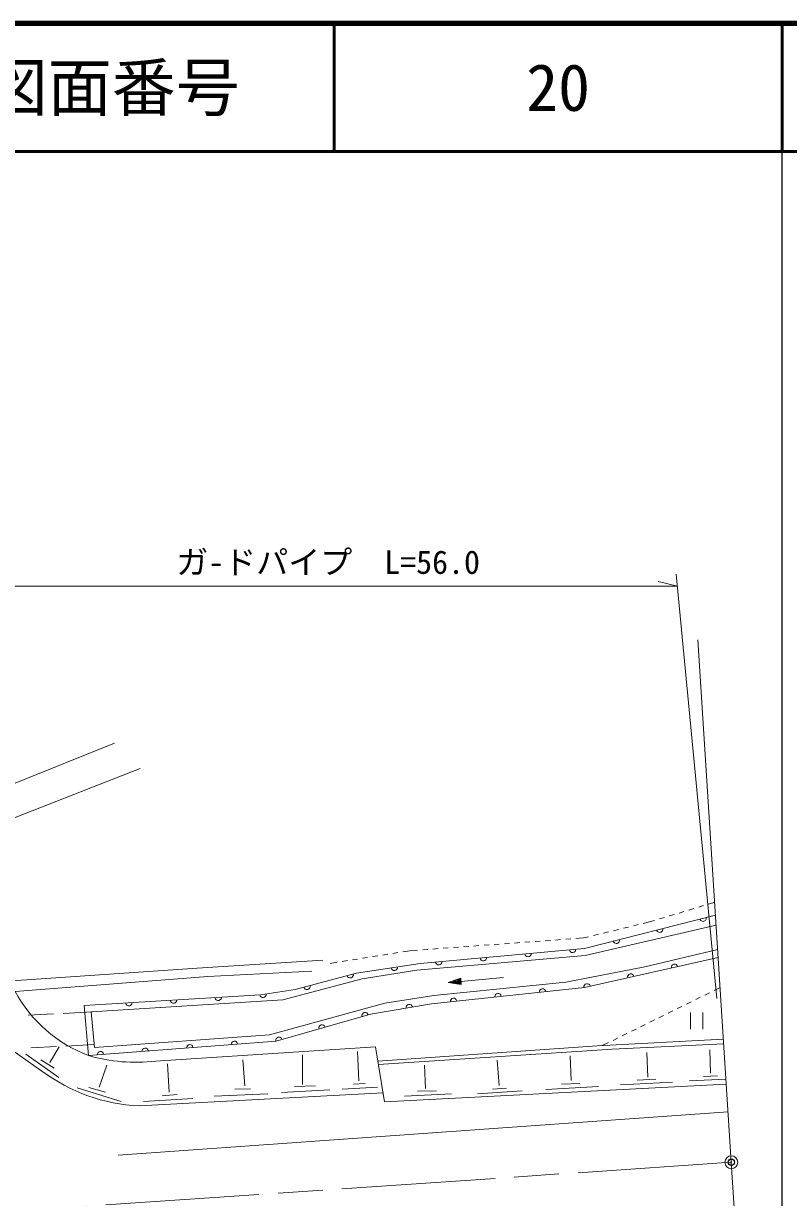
# Model space of a CAD drawing. Units: millimetres, scale not verified. Extents: x 40000 to 680000, y 20000 to 380000.
# Drawn here: x 519724 to 579500, y 288198 to 380000 of the extents above; entities that cross this region are included whole.
import ezdxf
from ezdxf.enums import TextEntityAlignment as Align

# ---------------------------------------------------------------- set-up
doc = ezdxf.new("R2010")
doc.units = ezdxf.units.MM
doc.header["$LTSCALE"] = 1000
doc.header["$PDMODE"] = 32
doc.header["$PDSIZE"] = 500
doc.linetypes.add('CHAIN', pattern=[18.5, 12, -1.5, 3.5, -1.5])
for name, color, linetype, lineweight in [('M-BGD', 7, 'Continuous', 13), ('M-BMK', 2, 'CHAIN', 13), ('M-BMK-SRVR', 3, 'Continuous', 13), ('M-STR-HTXT', 7, 'Continuous', 13), ('M-TTL', 2, 'Continuous', 140), ('M-TTL-BAND', 7, 'Continuous', 25), ('M-TTL-LINE', 7, 'Continuous', 50)]:
    doc.layers.add(name, color=color, linetype=linetype, lineweight=lineweight)
doc.layers.add('M-OTRS', color=6, linetype='Continuous')
doc.layers.add('M-TTL-TXT', color=7, linetype='Continuous')
doc.styles.add('ＭＳ ゴシック', font='')
doc.styles.get('ＭＳ ゴシック').set_extended_font_data('MS Gothic')

msp = doc.modelspace()

# ---------------------------------------------------------------- linework, layer by layer
at = {"layer": 'M-BGD'}
for p, q in [((505056, 315027), (526835, 323713)), ((515493, 316502), (528847, 321732)), ((573248, 311134), (573734, 311280)), ((570182, 310216), (570565, 310331)), ((570949, 310445), (571332, 310560)), ((571715, 310675), (572098, 310790)), ((572481, 310904), (572865, 311019)), ((563617, 307112), (573849, 309484)), ((567377, 309441), (567765, 309536)), ((568154, 309630), (568546, 309726)), ((568546, 309726), (569033, 309871)), ((569416, 309986), (569799, 310101)), ((562888, 308450), (563486, 308494)), ((563486, 308494), (563879, 308590)), ((564267, 308684), (564656, 308779)), ((565045, 308873), (565433, 308968)), ((565822, 309063), (566211, 309157)), ((566599, 309252), (566988, 309346)), ((549924, 307498), (550522, 307542)), ((550920, 307571), (551319, 307600)), ((551718, 307629), (552117, 307659)), ((552516, 307688), (552915, 307717)), ((553314, 307747), (553713, 307776)), ((554112, 307805), (554511, 307835)), ((554910, 307864), (555309, 307893)), ((555708, 307923), (556107, 307952)), ((556505, 307981), (556904, 308010)), ((557303, 308040), (557702, 308069)), ((558101, 308098), (558500, 308128)), ((558899, 308157), (559298, 308186)), ((559697, 308216), (560096, 308245)), ((560495, 308274), (560894, 308304)), ((561293, 308333), (561691, 308362)), ((562090, 308391), (562489, 308421)), ((568281, 306230), (573970, 307588)), ((543102, 306754), (533300, 306122)), ((544635, 306657), (545030, 306720)), ((545425, 306783), (545820, 306846)), ((546215, 306908), (546610, 306971)), ((547005, 307034), (547400, 307097)), ((547795, 307159), (548190, 307222)), ((548586, 307285), (548981, 307348)), ((549376, 307411), (549924, 307498)), ((550464, 305963), (563617, 307112)), ((521169, 298082), (509015, 306577)), ((533300, 306122), (518821, 305134)), ((534129, 305472), (542254, 305905)), ((543692, 306507), (544240, 306594)), ((546189, 305287), (550464, 305963)), ((562097, 305046), (568281, 306230)), ((519076, 304312), (534129, 305472)), ((539982, 303645), (546189, 305287)), ((551784, 303983), (562097, 305046)), ((552912, 305009), (553886, 305347)), ((552912, 305009), (553908, 305098)), ((552912, 305009), (553931, 304849)), ((553904, 305148), (553107, 305077)), ((553913, 305048), (553116, 304977)), ((553302, 305144), (553900, 305197)), ((553320, 304945), (553917, 304998)), ((553895, 305247), (553497, 305212)), ((553922, 304948), (553523, 304913)), ((553691, 305279), (553891, 305297)), ((553727, 304881), (553926, 304899)), ((553931, 304849), (553886, 305347)), ((557220, 305393), (553908, 305098)), ((547952, 303403), (551784, 303983)), ((572963, 304031), (573322, 304208)), ((573680, 304385), (574159, 304622)), ((524460, 303211), (524810, 299293)), ((525020, 302708), (539982, 303645)), ((538943, 300915), (547952, 303403)), ((570811, 302968), (571170, 303145)), ((571528, 303322), (571887, 303500)), ((572246, 303677), (572604, 303854)), ((520076, 302450), (522073, 302554)), ((522822, 302593), (525115, 302713)), ((525020, 302708), (525269, 299924)), ((568659, 301905), (569018, 302082)), ((569377, 302260), (569735, 302437)), ((570094, 302614), (570453, 302791)), ((571840, 302652), (571840, 301352)), ((572815, 301352), (572815, 302652)), ((567225, 301197), (567584, 301374)), ((567942, 301551), (568301, 301728)), ((525269, 299924), (538943, 300915)), ((574417, 300579), (564553, 300053)), ((564953, 300074), (565432, 300311)), ((574441, 300204), (565734, 299787)), ((565790, 300488), (566149, 300665)), ((566508, 300842), (566866, 301019)), ((519898, 299407), (522492, 297592)), ((520299, 299892), (522296, 299996)), ((521782, 298767), (522519, 299985)), ((523045, 300036), (525249, 300151)), ((547236, 299980), (530035, 298860)), ((541520, 297037), (541520, 299345)), ((545916, 297323), (545824, 299624)), ((547236, 299980), (547941, 295670)), ((547418, 298869), (564553, 300053)), ((565734, 299787), (547463, 298590)), ((568498, 297611), (568426, 299543)), ((573397, 297911), (573343, 299747)), ((521081, 298968), (522115, 298302)), ((525628, 296836), (526246, 298559)), ((531102, 296433), (530979, 298651)), ((537016, 296932), (536872, 298970)), ((551137, 296720), (551061, 298534)), ((556888, 296945), (556748, 298942)), ((562521, 297340), (562446, 299272)), ((571765, 297332), (574617, 297455)), ((572860, 297664), (573955, 297718)), ((523906, 296784), (527364, 295706)), ((524826, 296810), (526128, 296442)), ((536240, 296659), (537468, 296694)), ((543656, 296618), (539877, 296414)), ((542539, 296919), (540908, 296876)), ((544627, 296665), (547388, 296823)), ((545508, 297073), (546428, 297112)), ((547941, 295670), (574642, 297059)), ((550514, 296505), (551985, 296548)), ((555192, 296312), (558681, 296527)), ((556383, 296677), (557457, 296752)), ((560535, 296642), (564657, 296889)), ((561770, 297061), (563187, 297104)), ((566365, 297002), (570423, 297210)), ((567668, 297367), (569135, 297439)), ((547825, 296379), (528754, 295371)), ((529112, 295706), (532943, 295951)), ((530550, 296161), (531724, 296249)), ((534628, 296115), (538817, 296299)), ((549483, 296129), (553176, 296301)), ((527109, 291511), (574780, 294898))]:
    msp.add_line(p, q, dxfattribs=at)
for points in [[(524460, 303211), (538252, 304055), (540954, 304469), (545741, 305751), (550711, 306501), (563550, 307679), (573797, 310286)], [(574010, 306961), (563555, 304625), (551604, 303353), (546826, 302532), (539460, 300431), (524810, 299293)]]:
    msp.add_lwpolyline(points, dxfattribs=at)
for centre, radius, start, end in [((572828, 310040), 250, 194.27494, 14.27494), ((569436, 309177), 250, 194.27494, 14.27494), ((562627, 307594), 250, 185.24402, 5.24402), ((566044, 308314), 250, 194.27494, 14.27494), ((552171, 306635), 250, 185.24402, 5.24402), ((555657, 306955), 250, 185.24402, 5.24402), ((559142, 307275), 250, 185.24402, 5.24402), ((548700, 306198), 250, 188.57523, 8.57523), ((570594, 306197), 250, 12.59456, 192.59456), ((545251, 305620), 250, 194.99016, 14.99016), ((563762, 304671), 250, 12.59456, 192.59456), ((567178, 305434), 250, 12.59456, 192.59456), ((528673, 309493), 10906, 208.36012, 249.25692), ((534940, 303853), 250, 183.50091, 3.50091), ((538432, 304083), 250, 188.71473, 8.71473), ((541870, 304715), 250, 194.99016, 14.99016), ((556806, 303906), 250, 6.07544, 186.07544), ((560286, 304277), 250, 6.07544, 186.07544), ((527953, 303425), 250, 183.50091, 3.50091), ((531447, 303639), 250, 183.50091, 3.50091), ((549861, 303053), 250, 9.74973, 189.74973), ((553325, 303536), 250, 6.07544, 186.07544), ((546421, 302416), 250, 15.915, 195.915), ((543055, 301457), 250, 15.915, 195.915), ((536209, 300179), 250, 4.44176, 184.44176), ((539690, 300497), 250, 15.915, 195.915), ((528519, 312273), 13499, 254.05467, 276.45185), ((525740, 299366), 250, 4.44176, 184.44176), ((529230, 299637), 250, 4.44176, 184.44176), ((532719, 299908), 250, 4.44176, 184.44176), ((529349, 309003), 13645, 233.16348, 267.49902)]:
    msp.add_arc(centre, radius, start, end, dxfattribs=at)
at = {"layer": 'M-BMK'}
msp.add_line((575032, 290959), (474841, 284110), dxfattribs=at)
at = {"layer": 'M-BMK-SRVR'}
for p, q in [((572423, 331816), (575032, 290959)), ((575032, 290959), (577971, 244931))]:
    msp.add_line(p, q, dxfattribs=at)
msp.add_circle((575032, 290959), 500, dxfattribs=at)
msp.add_point((575032, 290959), dxfattribs=at)
at = {"layer": 'M-OTRS'}
msp.add_point((575032, 290959), dxfattribs=at)
at = {"layer": 'M-STR-HTXT'}
for p, q in [((573893, 303763), (570735, 336927)), ((516192, 335999), (570823, 335999)), ((570823, 335999), (569323, 336374))]:
    msp.add_line(p, q, dxfattribs=at)
at = {"layer": 'M-TTL'}
msp.add_line((680000, 380000), (40000, 380000), dxfattribs=at)
at = {"layer": 'M-TTL-BAND'}
msp.add_line((579000, 20000), (579000, 370000), dxfattribs=at)
at = {"layer": 'M-TTL-LINE'}
for p, q in [((543997, 380000), (543997, 370000)), ((579000, 380000), (579000, 370000)), ((40000, 370000), (680000, 370000))]:
    msp.add_line(p, q, dxfattribs=at)

# ---------------------------------------------------------------- texts
at = {"layer": 'M-STR-HTXT', "style": 'ＭＳ ゴシック'}
msp.add_text('ガ-ドパイプ\u3000L=56.0', height=1833, dxfattribs=at).set_placement((531662, 336412), align=Align.BOTTOM_LEFT)
at = {"layer": 'M-TTL-TXT', "style": 'ＭＳ ゴシック'}
for s, p in [('図面番号', (526622, 375000)), ('20', (561497, 375000))]:
    msp.add_text(s, height=3666, dxfattribs=at).set_placement(p, align=Align.MIDDLE_CENTER)

doc.saveas('drawing.dxf')
